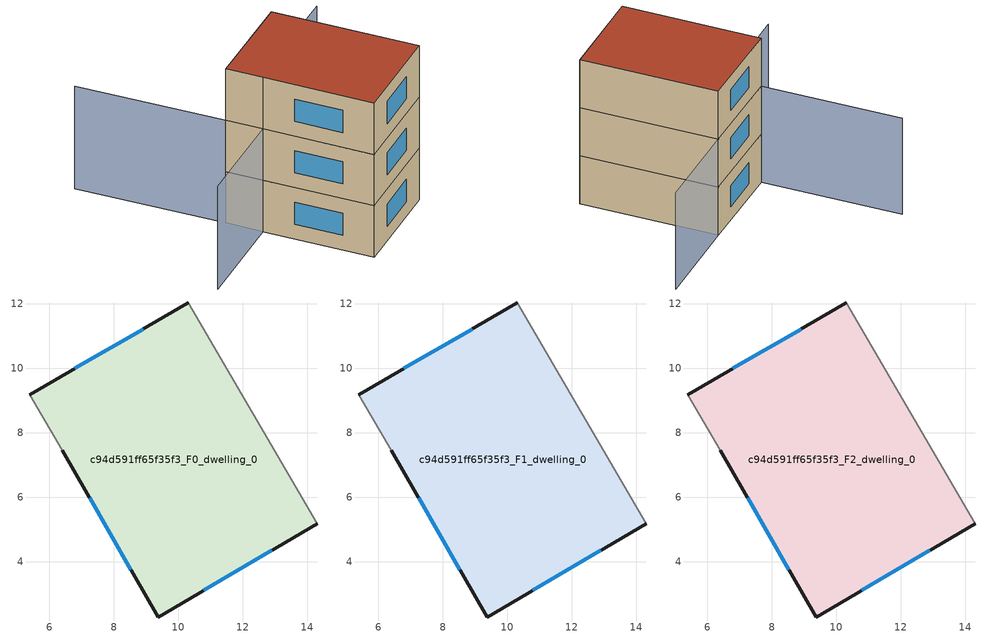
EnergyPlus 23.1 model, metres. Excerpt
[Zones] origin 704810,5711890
c94d591ff65f35f3_F0_dwelling_0
 floor ground (EU_floor_Construction): 10.32,12.03 14.31,5.18 9.38,2.29 6.4,7.46 5.4,9.19 z0
 wall outside (EU_wall_Construction): 10.32,12.03 5.4,9.19 / 6.4,7.46 9.38,2.29 14.31,5.18 z0:3
 wall adiabatic (EU_wall_Construction): 5.4,9.19 6.4,7.46 / 14.31,5.18 10.32,12.03 z0:3
 window (EU_Window_Construction): 8.92,11.22 6.8,10 / 10.79,3.11 12.91,4.36 / 7.25,5.98 8.53,3.76 z0.85:2.15
c94d591ff65f35f3_F1_dwelling_0
 floor to c94d591ff65f35f3_F0_dwelling_0 (EU_floor_Construction): 10.32,12.03 14.31,5.18 9.38,2.29 6.4,7.46 5.4,9.19 z3
 wall outside (EU_wall_Construction): 10.32,12.03 5.4,9.19 / 6.4,7.46 9.38,2.29 14.31,5.18 z3:6
 wall adiabatic (EU_wall_Construction): 5.4,9.19 6.4,7.46 / 14.31,5.18 10.32,12.03 z3:6
 window (EU_Window_Construction): 8.92,11.22 6.8,10 / 10.79,3.11 12.91,4.36 / 7.25,5.98 8.53,3.76 z3.85:5.15
c94d591ff65f35f3_F2_dwelling_0
 floor to c94d591ff65f35f3_F1_dwelling_0 (EU_floor_Construction): 10.32,12.03 14.31,5.18 9.38,2.29 6.4,7.46 5.4,9.19 z6
 wall outside (EU_wall_Construction): 10.32,12.03 5.4,9.19 / 6.4,7.46 9.38,2.29 14.31,5.18 z6:9
 wall adiabatic (EU_wall_Construction): 5.4,9.19 6.4,7.46 / 14.31,5.18 10.32,12.03 z6:9
 window (EU_Window_Construction): 8.92,11.22 6.8,10 / 10.79,3.11 12.91,4.36 / 7.25,5.98 8.53,3.76 z6.85:8.15
 roof outside (EU_roof_Construction): 14.31,5.18 10.32,12.03 5.4,9.19 6.4,7.46 9.38,2.29 z9
shading: 14.31,5.18 10.32,12.02 / 10.32,12.02 15.25,14.9 / 1.31,16.14 6.41,7.46 / 6.41,7.46 1.47,4.56 z0:6
[Building]
EU S2 Campaign: North Axis=0; Terrain=City; Solar Distribution=FullExterior
[Site:Location]
London: Latitude=51.5; Longitude=-0.5; Time Zone=0; Elevation=25
[SizingPeriod:WeatherFileDays]
AnnualSizingPeriod: Begin Month=1; Begin Day of Month=1; End Month=12; End Day of Month=31; Day of Week for Start Day=Monday; Use Weather File Daylight Saving Period=No; Use Weather File Rain and Snow Indicators=No
[MATERIAL]
EU_InternalMass_Material: Roughness=MediumRough; Thickness=0.1; Conductivity=1; Density=1800; Specific Heat=900; Thermal Absorptance=0.9; Solar Absorptance=0.7; Visible Absorptance=0.7
[MATERIAL:NOMASS] Roughness=MediumRough; Thermal Absorptance=0.9; Solar Absorptance=0.7; Visible Absorptance=0.7
Name | Thermal Resistance
EU_wall_NoMass | 0.71061
EU_roof_NoMass | 2.41608
EU_floor_NoMass | 1.75078
[WINDOWMATERIAL:SIMPLEGLAZINGSYSTEM]
EU_Window_SimpleGlazing: UFactor=2.64892; Solar Heat Gain Coefficient=0.76; Visible Transmittance=0.76
[CONSTRUCTION]
EU_wall_Construction: EU_wall_NoMass
EU_roof_Construction: EU_roof_NoMass
EU_floor_Construction: EU_floor_NoMass
EU_Window_Construction: EU_Window_SimpleGlazing
EU_InternalMass_Construction: EU_InternalMass_Material
[ZONE] Type=1; Multiplier=1; Ceiling Height=autocalculate; Floor Area=autocalculate; Part of Total Floor Area=Yes
Name | Volume
c94d591ff65f35f3_F0_dwelling_0 | 135.767
c94d591ff65f35f3_F1_dwelling_0; c94d591ff65f35f3_F2_dwelling_0 | 135.766
[INTERNALMASS] Construction=EU_InternalMass_Construction; Surface Area=45.2557
Name | Zone or ZoneList
c94d591ff65f35f3_F0_dwelling_0_EU_InternalMass | c94d591ff65f35f3_F0_dwelling_0
c94d591ff65f35f3_F1_dwelling_0_EU_InternalMass | c94d591ff65f35f3_F1_dwelling_0
c94d591ff65f35f3_F2_dwelling_0_EU_InternalMass | c94d591ff65f35f3_F2_dwelling_0
[OTHEREQUIPMENT] Fuel Type=Electricity; Design Level Calculation Method=Watts/Area; Power per Zone Floor Area=1; Fraction Latent=0; Fraction Radiant=0; Fraction Lost=0; Carbon Dioxide Generation Rate=0; EndUse Subcategory=EU_Step8_InternalGains
Name | Zone or ZoneList or Space or SpaceList | Schedule
EU_Step8_InternalGain_c94d591ff65f35f3_F0_dwelling_0_f000 | c94d591ff65f35f3_F0_dwelling_0 | EU_Step8_GainSchedule_c94d591ff65f35f3_F0_dwelling_0_f000
EU_Step8_InternalGain_c94d591ff65f35f3_F1_dwelling_0_f000 | c94d591ff65f35f3_F1_dwelling_0 | EU_Step8_GainSchedule_c94d591ff65f35f3_F1_dwelling_0_f000
EU_Step8_InternalGain_c94d591ff65f35f3_F2_dwelling_0_f000 | c94d591ff65f35f3_F2_dwelling_0 | EU_Step8_GainSchedule_c94d591ff65f35f3_F2_dwelling_0_f000
[ZONEVENTILATION:DESIGNFLOWRATE] Schedule=EU_AlwaysOn; Design Flow Rate Calculation Method=AirChanges/Hour; Air Changes per Hour=0.496673; Ventilation Type=Natural; Fan Pressure Rise=0; Fan Total Efficiency=1; Constant Term Coefficient=1; Temperature Term Coefficient=0; Velocity Term Coefficient=0; Velocity Squared Term Coefficient=0; Minimum Indoor Temperature=-100; Maximum Indoor Temperature=100; Delta Temperature=-100; Minimum Outdoor Temperature=-100; Maximum Outdoor Temperature=100; Maximum Wind Speed=40
Name | Zone or ZoneList or Space or SpaceList
EU_ConstantAir_c94d591ff65f35f3_F0_dwelling_0 | c94d591ff65f35f3_F0_dwelling_0
EU_ConstantAir_c94d591ff65f35f3_F1_dwelling_0 | c94d591ff65f35f3_F1_dwelling_0
EU_ConstantAir_c94d591ff65f35f3_F2_dwelling_0 | c94d591ff65f35f3_F2_dwelling_0
[HVACTEMPLATE:THERMOSTAT] Constant Heating Setpoint=20; Constant Cooling Setpoint=50
EU_HeatOnly_c94d591ff65f35f3_F0_dwelling_0; EU_HeatOnly_c94d591ff65f35f3_F1_dwelling_0; EU_HeatOnly_c94d591ff65f35f3_F2_dwelling_0
[HVACTEMPLATE:ZONE:IDEALLOADSAIRSYSTEM] System Availability Schedule=EU_AlwaysOn; Maximum Heating Supply Air Temperature=50; Minimum Cooling Supply Air Temperature=13; Maximum Heating Supply Air Humidity Ratio=0.0156; Minimum Cooling Supply Air Humidity Ratio=0.0077; Heating Limit=NoLimit; Cooling Limit=NoLimit; Heating Availability Schedule=EU_AlwaysOn; Cooling Availability Schedule=EU_CoolingOff; Dehumidification Control Type=ConstantSensibleHeatRatio; Cooling Sensible Heat Ratio=0.7; Dehumidification Setpoint=60; Humidification Control Type=None; Humidification Setpoint=30; Outdoor Air Method=None; Outdoor Air Flow Rate per Person=0.00944; Outdoor Air Flow Rate per Zone Floor Area=0; Outdoor Air Flow Rate per Zone=0; Demand Controlled Ventilation Type=None; Outdoor Air Economizer Type=NoEconomizer; Heat Recovery Type=None; Sensible Heat Recovery Effectiveness=0.7; Latent Heat Recovery Effectiveness=0.65
Name | Template Thermostat
c94d591ff65f35f3_F0_dwelling_0 | EU_HeatOnly_c94d591ff65f35f3_F0_dwelling_0
c94d591ff65f35f3_F1_dwelling_0 | EU_HeatOnly_c94d591ff65f35f3_F1_dwelling_0
c94d591ff65f35f3_F2_dwelling_0 | EU_HeatOnly_c94d591ff65f35f3_F2_dwelling_0
[SIZING:ZONE] Zone Cooling Design Supply Air Temperature Input Method=SupplyAirTemperature; Zone Cooling Design Supply Air Temperature=13; Zone Heating Design Supply Air Temperature Input Method=SupplyAirTemperature; Zone Heating Design Supply Air Temperature=50; Zone Cooling Design Supply Air Humidity Ratio=0.008; Zone Heating Design Supply Air Humidity Ratio=0.008; Cooling Design Air Flow Method=DesignDay; Cooling Design Air Flow Rate=0; Cooling Minimum Air Flow per Zone Floor Area=0.000762; Cooling Minimum Air Flow=0; Cooling Minimum Air Flow Fraction=0.2; Heating Design Air Flow Method=DesignDay; Heating Design Air Flow Rate=0; Heating Maximum Air Flow per Zone Floor Area=0.002032; Heating Maximum Air Flow=0.141576; Heating Maximum Air Flow Fraction=0.3; Account for Dedicated Outdoor Air System=No; Dedicated Outdoor Air System Control Strategy=NeutralSupplyAir; Dedicated Outdoor Air Low Setpoint Temperature for Design=autosize; Dedicated Outdoor Air High Setpoint Temperature for Design=autosize; Zone Load Sizing Method=Sensible Load Only No Latent Load; Zone Latent Cooling Design Supply Air Humidity Ratio Input Method=HumidityRatioDifference; Zone Cooling Design Supply Air Humidity Ratio Difference=0.005; Zone Latent Heating Design Supply Air Humidity Ratio Input Method=HumidityRatioDifference; Zone Humidification Design Supply Air Humidity Ratio Difference=0.005
c94d591ff65f35f3_F0_dwelling_0; c94d591ff65f35f3_F1_dwelling_0; c94d591ff65f35f3_F2_dwelling_0
[SCHEDULE:CONSTANT]
Name | Hourly Value
EU_AlwaysOn | 1
EU_CoolingOff | 0
[SCHEDULE:FILE] Column Number=1; Rows to Skip at Top=0; Number of Hours of Data=8760; Column Separator=Comma; Interpolate to Timestep=No; Minutes per Item=60; Adjust Schedule for Daylight Savings=Yes
Name | File
EU_Step8_GainSchedule_c94d591ff65f35f3_F0_dwelling_0_f000 | ../../schedules/c94d591ff65f35f3/c94d591ff65f35f3_F0_dwelling_0_f000_gain.csv
EU_Step8_GainSchedule_c94d591ff65f35f3_F1_dwelling_0_f000 | ../../schedules/c94d591ff65f35f3/c94d591ff65f35f3_F1_dwelling_0_f000_gain.csv
EU_Step8_GainSchedule_c94d591ff65f35f3_F2_dwelling_0_f000 | ../../schedules/c94d591ff65f35f3/c94d591ff65f35f3_F2_dwelling_0_f000_gain.csv
